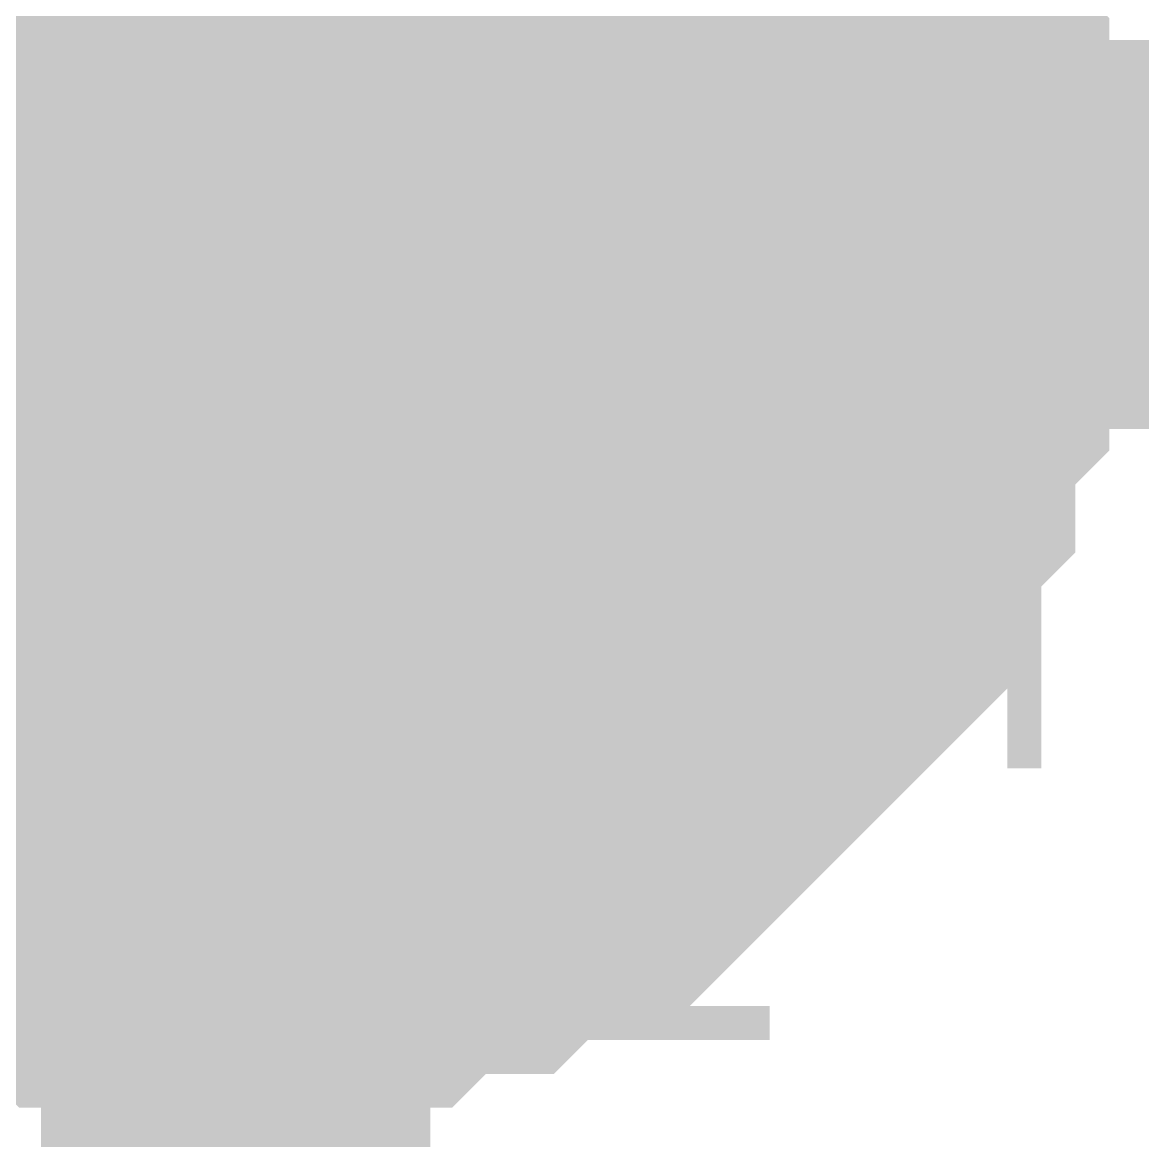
# Model space of a CAD drawing. Header units: inches. Extents: x 0 to 841, y 0 to 594.
# Drawn here: x 694.842 to 695.704, y 456.796 to 457.657 of the extents above; entities that cross this region are included whole.
import ezdxf

# ---------------------------------------------------------------- set-up
doc = ezdxf.new("R2010")
doc.units = ezdxf.units.IN
doc.layers.add('Sheet', color=255, linetype='Continuous')

msp = doc.modelspace()

# ---------------------------------------------------------------- linework, layer by layer
at = {"layer": 'Sheet'}
msp.add_lwpolyline([(694.74602, 457.50001, 0.508, 0.508, 1), (695.25402, 457.50001, 0.508, 0.508, 1)], format="xyseb", close=True, dxfattribs=at)
for points in [[(695.39809, 457.8075, 0.29972, 0.29972, 0), (695.42422, 457.78137, 0.29972, 0.29972, 0), (695.45035, 457.75524, 0.29972, 0.29972, 0), (695.45035, 457.75524, 0.29972, 0.29972, 0), (695.47648, 457.7291, 0.29972, 0.29972, 0), (695.47648, 457.70297, 0.29972, 0.29972, 0), (695.47648, 457.67684, 0.29972, 0.29972, 0), (695.50261, 457.65071, 0.29972, 0.29972, 0), (695.50261, 457.62458, 0.29972, 0.29972, 0), (695.50261, 457.62458, 0.29972, 0.29972, 0), (695.52874, 457.59845, 0.29972, 0.29972, 0), (695.52874, 457.57232, 0.29972, 0.29972, 0), (695.52874, 457.54619, 0.29972, 0.29972, 0), (695.52874, 457.52006, 0.29972, 0.29972, 0), (695.52874, 457.49393, 0.29972, 0.29972, 0)], [(695.39809, 457.8075, 0.29972, 0.29972, 0), (695.42422, 457.78137, 0.29972, 0.29972, 0), (695.45035, 457.75524, 0.29972, 0.29972, 0), (695.45035, 457.75524, 0.29972, 0.29972, 0), (695.47648, 457.7291, 0.29972, 0.29972, 0), (695.47648, 457.70297, 0.29972, 0.29972, 0), (695.47648, 457.67684, 0.29972, 0.29972, 0), (695.50261, 457.65071, 0.29972, 0.29972, 0), (695.50261, 457.62458, 0.29972, 0.29972, 0), (695.50261, 457.62458, 0.29972, 0.29972, 0), (695.52874, 457.59845, 0.29972, 0.29972, 0), (695.52874, 457.57232, 0.29972, 0.29972, 0), (695.52874, 457.54619, 0.29972, 0.29972, 0), (695.52874, 457.52006, 0.29972, 0.29972, 0), (695.52874, 457.49393, 0.29972, 0.29972, 0)], [(695.39809, 457.8075, 0.29972, 0.29972, 0), (695.42422, 457.78137, 0.29972, 0.29972, 0), (695.45035, 457.75524, 0.29972, 0.29972, 0), (695.45035, 457.75524, 0.29972, 0.29972, 0), (695.47648, 457.7291, 0.29972, 0.29972, 0), (695.47648, 457.70297, 0.29972, 0.29972, 0), (695.47648, 457.67684, 0.29972, 0.29972, 0), (695.50261, 457.65071, 0.29972, 0.29972, 0), (695.50261, 457.62458, 0.29972, 0.29972, 0), (695.50261, 457.62458, 0.29972, 0.29972, 0), (695.52874, 457.59845, 0.29972, 0.29972, 0), (695.52874, 457.57232, 0.29972, 0.29972, 0), (695.52874, 457.54619, 0.29972, 0.29972, 0), (695.52874, 457.52006, 0.29972, 0.29972, 0), (695.52874, 457.49393, 0.29972, 0.29972, 0)], [(695.39809, 457.8075, 0.29972, 0.29972, 0), (695.42422, 457.78137, 0.29972, 0.29972, 0), (695.45035, 457.75524, 0.29972, 0.29972, 0), (695.45035, 457.75524, 0.29972, 0.29972, 0), (695.47648, 457.7291, 0.29972, 0.29972, 0), (695.47648, 457.70297, 0.29972, 0.29972, 0), (695.47648, 457.67684, 0.29972, 0.29972, 0), (695.50261, 457.65071, 0.29972, 0.29972, 0), (695.50261, 457.62458, 0.29972, 0.29972, 0), (695.50261, 457.62458, 0.29972, 0.29972, 0), (695.52874, 457.59845, 0.29972, 0.29972, 0), (695.52874, 457.57232, 0.29972, 0.29972, 0), (695.52874, 457.54619, 0.29972, 0.29972, 0), (695.52874, 457.52006, 0.29972, 0.29972, 0), (695.52874, 457.49393, 0.29972, 0.29972, 0)], [(695.39809, 457.8075, 0.29972, 0.29972, 0), (695.42422, 457.78137, 0.29972, 0.29972, 0), (695.45035, 457.75524, 0.29972, 0.29972, 0), (695.45035, 457.75524, 0.29972, 0.29972, 0), (695.47648, 457.7291, 0.29972, 0.29972, 0), (695.47648, 457.70297, 0.29972, 0.29972, 0), (695.47648, 457.67684, 0.29972, 0.29972, 0), (695.50261, 457.65071, 0.29972, 0.29972, 0), (695.50261, 457.62458, 0.29972, 0.29972, 0), (695.50261, 457.62458, 0.29972, 0.29972, 0), (695.52874, 457.59845, 0.29972, 0.29972, 0), (695.52874, 457.57232, 0.29972, 0.29972, 0), (695.52874, 457.54619, 0.29972, 0.29972, 0), (695.52874, 457.52006, 0.29972, 0.29972, 0), (695.52874, 457.49393, 0.29972, 0.29972, 0)], [(695.47648, 457.7291, 0.09906, 0.09906, 0), (695.47648, 457.70297, 0.09906, 0.09906, 0), (695.47648, 457.67684, 0.09906, 0.09906, 0), (695.50261, 457.65071, 0.09906, 0.09906, 0), (695.50261, 457.62458, 0.09906, 0.09906, 0), (695.50261, 457.62458, 0.09906, 0.09906, 0), (695.52874, 457.59845, 0.09906, 0.09906, 0), (695.52874, 457.57232, 0.09906, 0.09906, 0), (695.52874, 457.54619, 0.09906, 0.09906, 0), (695.52874, 457.52006, 0.09906, 0.09906, 0), (695.52874, 457.49393, 0.09906, 0.09906, 0)], [(695.47648, 457.7291, 0.09906, 0.09906, 0), (695.47648, 457.70297, 0.09906, 0.09906, 0), (695.47648, 457.67684, 0.09906, 0.09906, 0), (695.50261, 457.65071, 0.09906, 0.09906, 0), (695.50261, 457.62458, 0.09906, 0.09906, 0), (695.50261, 457.62458, 0.09906, 0.09906, 0), (695.52874, 457.59845, 0.09906, 0.09906, 0), (695.52874, 457.57232, 0.09906, 0.09906, 0), (695.52874, 457.54619, 0.09906, 0.09906, 0), (695.52874, 457.52006, 0.09906, 0.09906, 0), (695.52874, 457.49393, 0.09906, 0.09906, 0)], [(695.47648, 457.7291, 0.09906, 0.09906, 0), (695.47648, 457.70297, 0.09906, 0.09906, 0), (695.47648, 457.67684, 0.09906, 0.09906, 0), (695.50261, 457.65071, 0.09906, 0.09906, 0), (695.50261, 457.62458, 0.09906, 0.09906, 0), (695.50261, 457.62458, 0.09906, 0.09906, 0), (695.52874, 457.59845, 0.09906, 0.09906, 0), (695.52874, 457.57232, 0.09906, 0.09906, 0), (695.52874, 457.54619, 0.09906, 0.09906, 0), (695.52874, 457.52006, 0.09906, 0.09906, 0), (695.52874, 457.49393, 0.09906, 0.09906, 0)], [(695.47648, 457.7291, 0.09906, 0.09906, 0), (695.47648, 457.70297, 0.09906, 0.09906, 0), (695.47648, 457.67684, 0.09906, 0.09906, 0), (695.50261, 457.65071, 0.09906, 0.09906, 0), (695.50261, 457.62458, 0.09906, 0.09906, 0), (695.50261, 457.62458, 0.09906, 0.09906, 0), (695.52874, 457.59845, 0.09906, 0.09906, 0), (695.52874, 457.57232, 0.09906, 0.09906, 0), (695.52874, 457.54619, 0.09906, 0.09906, 0), (695.52874, 457.52006, 0.09906, 0.09906, 0), (695.52874, 457.49393, 0.09906, 0.09906, 0)], [(695.47648, 457.7291, 0.09906, 0.09906, 0), (695.47648, 457.70297, 0.09906, 0.09906, 0), (695.47648, 457.67684, 0.09906, 0.09906, 0), (695.50261, 457.65071, 0.09906, 0.09906, 0), (695.50261, 457.62458, 0.09906, 0.09906, 0), (695.50261, 457.62458, 0.09906, 0.09906, 0), (695.52874, 457.59845, 0.09906, 0.09906, 0), (695.52874, 457.57232, 0.09906, 0.09906, 0), (695.52874, 457.54619, 0.09906, 0.09906, 0), (695.52874, 457.52006, 0.09906, 0.09906, 0), (695.52874, 457.49393, 0.09906, 0.09906, 0)], [(717.50491, 457.49393, 0.29972, 0.29972, 0), (715.02246, 457.49393, 0.29972, 0.29972, 0), (705.01429, 457.49393, 0.29972, 0.29972, 0), (695.00612, 457.49393, 0.29972, 0.29972, 0), (670.02489, 457.49393, 0.29972, 0.29972, 0)], [(695.52874, 457.49393, 0.29972, 0.29972, 0), (695.52874, 457.4678, 0.29972, 0.29972, 0), (695.52874, 457.44167, 0.29972, 0.29972, 0), (695.52874, 457.41554, 0.29972, 0.29972, 0), (695.52874, 457.38941, 0.29972, 0.29972, 0), (695.50261, 457.36328, 0.29972, 0.29972, 0), (695.50261, 457.33715, 0.29972, 0.29972, 0), (695.50261, 457.31102, 0.29972, 0.29972, 0), (695.47648, 457.28489, 0.29972, 0.29972, 0), (695.47648, 457.25875, 0.29972, 0.29972, 0), (695.47648, 457.23262, 0.29972, 0.29972, 0), (695.45035, 457.23262, 0.29972, 0.29972, 0), (695.45035, 457.20649, 0.29972, 0.29972, 0), (695.42422, 457.18036, 0.29972, 0.29972, 0), (695.39809, 457.15423, 0.29972, 0.29972, 0), (695.39809, 457.15423, 0.29972, 0.29972, 0), (695.37195, 457.1281, 0.29972, 0.29972, 0), (695.34582, 457.10197, 0.29972, 0.29972, 0), (695.34582, 457.10197, 0.29972, 0.29972, 0), (695.31969, 457.07584, 0.29972, 0.29972, 0), (695.29356, 457.04971, 0.29972, 0.29972, 0), (695.26743, 457.04971, 0.29972, 0.29972, 0), (695.26743, 457.02358, 0.29972, 0.29972, 0), (695.2413, 457.02358, 0.29972, 0.29972, 0), (695.21517, 457.02358, 0.29972, 0.29972, 0), (695.18904, 456.99745, 0.29972, 0.29972, 0), (695.16291, 456.99745, 0.29972, 0.29972, 0), (695.13678, 456.99745, 0.29972, 0.29972, 0), (695.11064, 456.97132, 0.29972, 0.29972, 0), (695.08451, 456.97132, 0.29972, 0.29972, 0), (695.05838, 456.97132, 0.29972, 0.29972, 0), (695.03225, 456.97132, 0.29972, 0.29972, 0), (695.00612, 456.97132, 0.29972, 0.29972, 0)], [(695.00612, 453.39143, 0.29972, 0.29972, 0), (695.00612, 457.49393, 0.29972, 0.29972, 0)], [(695.52874, 457.49393, 0.29972, 0.29972, 0), (695.52874, 457.4678, 0.29972, 0.29972, 0), (695.52874, 457.44167, 0.29972, 0.29972, 0), (695.52874, 457.41554, 0.29972, 0.29972, 0), (695.52874, 457.38941, 0.29972, 0.29972, 0), (695.50261, 457.36328, 0.29972, 0.29972, 0), (695.50261, 457.33715, 0.29972, 0.29972, 0), (695.50261, 457.31102, 0.29972, 0.29972, 0), (695.47648, 457.28489, 0.29972, 0.29972, 0), (695.47648, 457.25875, 0.29972, 0.29972, 0), (695.47648, 457.23262, 0.29972, 0.29972, 0), (695.45035, 457.23262, 0.29972, 0.29972, 0), (695.45035, 457.20649, 0.29972, 0.29972, 0), (695.42422, 457.18036, 0.29972, 0.29972, 0), (695.39809, 457.15423, 0.29972, 0.29972, 0), (695.39809, 457.15423, 0.29972, 0.29972, 0), (695.37195, 457.1281, 0.29972, 0.29972, 0), (695.34582, 457.10197, 0.29972, 0.29972, 0), (695.34582, 457.10197, 0.29972, 0.29972, 0), (695.31969, 457.07584, 0.29972, 0.29972, 0), (695.29356, 457.04971, 0.29972, 0.29972, 0), (695.26743, 457.04971, 0.29972, 0.29972, 0), (695.26743, 457.02358, 0.29972, 0.29972, 0), (695.2413, 457.02358, 0.29972, 0.29972, 0), (695.21517, 457.02358, 0.29972, 0.29972, 0), (695.18904, 456.99745, 0.29972, 0.29972, 0), (695.16291, 456.99745, 0.29972, 0.29972, 0), (695.13678, 456.99745, 0.29972, 0.29972, 0), (695.11064, 456.97132, 0.29972, 0.29972, 0), (695.08451, 456.97132, 0.29972, 0.29972, 0), (695.05838, 456.97132, 0.29972, 0.29972, 0), (695.03225, 456.97132, 0.29972, 0.29972, 0), (695.00612, 456.97132, 0.29972, 0.29972, 0)], [(695.52874, 457.49393, 0.29972, 0.29972, 0), (695.52874, 457.4678, 0.29972, 0.29972, 0), (695.52874, 457.44167, 0.29972, 0.29972, 0), (695.52874, 457.41554, 0.29972, 0.29972, 0), (695.52874, 457.38941, 0.29972, 0.29972, 0), (695.50261, 457.36328, 0.29972, 0.29972, 0), (695.50261, 457.33715, 0.29972, 0.29972, 0), (695.50261, 457.31102, 0.29972, 0.29972, 0), (695.47648, 457.28489, 0.29972, 0.29972, 0), (695.47648, 457.25875, 0.29972, 0.29972, 0), (695.47648, 457.23262, 0.29972, 0.29972, 0), (695.45035, 457.23262, 0.29972, 0.29972, 0), (695.45035, 457.20649, 0.29972, 0.29972, 0), (695.42422, 457.18036, 0.29972, 0.29972, 0), (695.39809, 457.15423, 0.29972, 0.29972, 0), (695.39809, 457.15423, 0.29972, 0.29972, 0), (695.37195, 457.1281, 0.29972, 0.29972, 0), (695.34582, 457.10197, 0.29972, 0.29972, 0), (695.34582, 457.10197, 0.29972, 0.29972, 0), (695.31969, 457.07584, 0.29972, 0.29972, 0), (695.29356, 457.04971, 0.29972, 0.29972, 0), (695.26743, 457.04971, 0.29972, 0.29972, 0), (695.26743, 457.02358, 0.29972, 0.29972, 0), (695.2413, 457.02358, 0.29972, 0.29972, 0), (695.21517, 457.02358, 0.29972, 0.29972, 0), (695.18904, 456.99745, 0.29972, 0.29972, 0), (695.16291, 456.99745, 0.29972, 0.29972, 0), (695.13678, 456.99745, 0.29972, 0.29972, 0), (695.11064, 456.97132, 0.29972, 0.29972, 0), (695.08451, 456.97132, 0.29972, 0.29972, 0), (695.05838, 456.97132, 0.29972, 0.29972, 0), (695.03225, 456.97132, 0.29972, 0.29972, 0), (695.00612, 456.97132, 0.29972, 0.29972, 0)], [(695.52874, 457.49393, 0.29972, 0.29972, 0), (695.52874, 457.4678, 0.29972, 0.29972, 0), (695.52874, 457.44167, 0.29972, 0.29972, 0), (695.52874, 457.41554, 0.29972, 0.29972, 0), (695.52874, 457.38941, 0.29972, 0.29972, 0), (695.50261, 457.36328, 0.29972, 0.29972, 0), (695.50261, 457.33715, 0.29972, 0.29972, 0), (695.50261, 457.31102, 0.29972, 0.29972, 0), (695.47648, 457.28489, 0.29972, 0.29972, 0), (695.47648, 457.25875, 0.29972, 0.29972, 0), (695.47648, 457.23262, 0.29972, 0.29972, 0), (695.45035, 457.23262, 0.29972, 0.29972, 0), (695.45035, 457.20649, 0.29972, 0.29972, 0), (695.42422, 457.18036, 0.29972, 0.29972, 0), (695.39809, 457.15423, 0.29972, 0.29972, 0), (695.39809, 457.15423, 0.29972, 0.29972, 0), (695.37195, 457.1281, 0.29972, 0.29972, 0), (695.34582, 457.10197, 0.29972, 0.29972, 0), (695.34582, 457.10197, 0.29972, 0.29972, 0), (695.31969, 457.07584, 0.29972, 0.29972, 0), (695.29356, 457.04971, 0.29972, 0.29972, 0), (695.26743, 457.04971, 0.29972, 0.29972, 0), (695.26743, 457.02358, 0.29972, 0.29972, 0), (695.2413, 457.02358, 0.29972, 0.29972, 0), (695.21517, 457.02358, 0.29972, 0.29972, 0), (695.18904, 456.99745, 0.29972, 0.29972, 0), (695.16291, 456.99745, 0.29972, 0.29972, 0), (695.13678, 456.99745, 0.29972, 0.29972, 0), (695.11064, 456.97132, 0.29972, 0.29972, 0), (695.08451, 456.97132, 0.29972, 0.29972, 0), (695.05838, 456.97132, 0.29972, 0.29972, 0), (695.03225, 456.97132, 0.29972, 0.29972, 0), (695.00612, 456.97132, 0.29972, 0.29972, 0)], [(695.52874, 457.49393, 0.29972, 0.29972, 0), (695.52874, 457.4678, 0.29972, 0.29972, 0), (695.52874, 457.44167, 0.29972, 0.29972, 0), (695.52874, 457.41554, 0.29972, 0.29972, 0), (695.52874, 457.38941, 0.29972, 0.29972, 0), (695.50261, 457.36328, 0.29972, 0.29972, 0), (695.50261, 457.33715, 0.29972, 0.29972, 0), (695.50261, 457.31102, 0.29972, 0.29972, 0), (695.47648, 457.28489, 0.29972, 0.29972, 0), (695.47648, 457.25875, 0.29972, 0.29972, 0), (695.47648, 457.23262, 0.29972, 0.29972, 0), (695.45035, 457.23262, 0.29972, 0.29972, 0), (695.45035, 457.20649, 0.29972, 0.29972, 0), (695.42422, 457.18036, 0.29972, 0.29972, 0), (695.39809, 457.15423, 0.29972, 0.29972, 0), (695.39809, 457.15423, 0.29972, 0.29972, 0), (695.37195, 457.1281, 0.29972, 0.29972, 0), (695.34582, 457.10197, 0.29972, 0.29972, 0), (695.34582, 457.10197, 0.29972, 0.29972, 0), (695.31969, 457.07584, 0.29972, 0.29972, 0), (695.29356, 457.04971, 0.29972, 0.29972, 0), (695.26743, 457.04971, 0.29972, 0.29972, 0), (695.26743, 457.02358, 0.29972, 0.29972, 0), (695.2413, 457.02358, 0.29972, 0.29972, 0), (695.21517, 457.02358, 0.29972, 0.29972, 0), (695.18904, 456.99745, 0.29972, 0.29972, 0), (695.16291, 456.99745, 0.29972, 0.29972, 0), (695.13678, 456.99745, 0.29972, 0.29972, 0), (695.11064, 456.97132, 0.29972, 0.29972, 0), (695.08451, 456.97132, 0.29972, 0.29972, 0), (695.05838, 456.97132, 0.29972, 0.29972, 0), (695.03225, 456.97132, 0.29972, 0.29972, 0), (695.00612, 456.97132, 0.29972, 0.29972, 0)], [(695.52874, 457.49393, 0.29972, 0.29972, 0), (695.52874, 457.49393, 0.29972, 0.29972, 0), (695.52874, 457.49393, 0.29972, 0.29972, 0), (695.52874, 457.49393, 0.29972, 0.29972, 0), (695.52874, 457.49393, 0.29972, 0.29972, 0), (695.52874, 457.49393, 0.29972, 0.29972, 0), (695.52874, 457.49393, 0.29972, 0.29972, 0), (695.52874, 457.49393, 0.29972, 0.29972, 0), (695.52874, 457.49393, 0.29972, 0.29972, 0), (695.52874, 457.49393, 0.29972, 0.29972, 0), (695.52874, 457.49393, 0.29972, 0.29972, 0), (695.52874, 457.49393, 0.29972, 0.29972, 0), (695.52874, 457.49393, 0.29972, 0.29972, 0), (695.52874, 457.49393, 0.29972, 0.29972, 0), (695.52874, 457.49393, 0.29972, 0.29972, 0), (695.52874, 457.49393, 0.29972, 0.29972, 0), (695.52874, 457.49393, 0.29972, 0.29972, 0), (695.52874, 457.49393, 0.29972, 0.29972, 0), (695.52874, 457.49393, 0.29972, 0.29972, 0), (695.52874, 457.49393, 0.29972, 0.29972, 0), (695.52874, 457.49393, 0.29972, 0.29972, 0), (695.52874, 457.49393, 0.29972, 0.29972, 0), (695.52874, 457.49393, 0.29972, 0.29972, 0), (695.52874, 457.49393, 0.29972, 0.29972, 0), (695.52874, 457.49393, 0.29972, 0.29972, 0), (695.52874, 457.49393, 0.29972, 0.29972, 0), (695.52874, 457.49393, 0.29972, 0.29972, 0), (695.52874, 457.49393, 0.29972, 0.29972, 0), (695.52874, 457.49393, 0.29972, 0.29972, 0), (695.52874, 457.49393, 0.29972, 0.29972, 0), (695.52874, 457.49393, 0.29972, 0.29972, 0), (695.52874, 457.49393, 0.29972, 0.29972, 0), (695.52874, 457.49393, 0.29972, 0.29972, 0)], [(695.52874, 457.49393, 0.29972, 0.29972, 0), (695.52874, 457.49393, 0.29972, 0.29972, 0)], [(695.52874, 457.49393, 0.29972, 0.29972, 0), (695.52874, 457.49393, 0.29972, 0.29972, 0), (695.52874, 457.49393, 0.29972, 0.29972, 0), (695.52874, 457.49393, 0.29972, 0.29972, 0), (695.52874, 457.49393, 0.29972, 0.29972, 0), (695.52874, 457.49393, 0.29972, 0.29972, 0), (695.52874, 457.49393, 0.29972, 0.29972, 0), (695.52874, 457.49393, 0.29972, 0.29972, 0), (695.52874, 457.49393, 0.29972, 0.29972, 0), (695.52874, 457.49393, 0.29972, 0.29972, 0), (695.52874, 457.49393, 0.29972, 0.29972, 0), (695.52874, 457.49393, 0.29972, 0.29972, 0), (695.52874, 457.49393, 0.29972, 0.29972, 0), (695.52874, 457.49393, 0.29972, 0.29972, 0), (695.52874, 457.49393, 0.29972, 0.29972, 0), (695.52874, 457.49393, 0.29972, 0.29972, 0), (695.52874, 457.49393, 0.29972, 0.29972, 0), (695.52874, 457.49393, 0.29972, 0.29972, 0), (695.52874, 457.49393, 0.29972, 0.29972, 0), (695.52874, 457.49393, 0.29972, 0.29972, 0), (695.52874, 457.49393, 0.29972, 0.29972, 0), (695.52874, 457.49393, 0.29972, 0.29972, 0), (695.52874, 457.49393, 0.29972, 0.29972, 0), (695.52874, 457.49393, 0.29972, 0.29972, 0), (695.52874, 457.49393, 0.29972, 0.29972, 0), (695.52874, 457.49393, 0.29972, 0.29972, 0), (695.52874, 457.49393, 0.29972, 0.29972, 0), (695.52874, 457.49393, 0.29972, 0.29972, 0), (695.52874, 457.49393, 0.29972, 0.29972, 0), (695.52874, 457.49393, 0.29972, 0.29972, 0), (695.52874, 457.49393, 0.29972, 0.29972, 0), (695.52874, 457.49393, 0.29972, 0.29972, 0), (695.52874, 457.49393, 0.29972, 0.29972, 0)], [(695.52874, 457.49393, 0.29972, 0.29972, 0), (695.52874, 457.49393, 0.29972, 0.29972, 0)], [(695.52874, 457.49393, 0.29972, 0.29972, 0), (695.52874, 457.49393, 0.29972, 0.29972, 0), (695.52874, 457.49393, 0.29972, 0.29972, 0), (695.52874, 457.49393, 0.29972, 0.29972, 0), (695.52874, 457.49393, 0.29972, 0.29972, 0), (695.52874, 457.49393, 0.29972, 0.29972, 0), (695.52874, 457.49393, 0.29972, 0.29972, 0), (695.52874, 457.49393, 0.29972, 0.29972, 0), (695.52874, 457.49393, 0.29972, 0.29972, 0), (695.52874, 457.49393, 0.29972, 0.29972, 0), (695.52874, 457.49393, 0.29972, 0.29972, 0), (695.52874, 457.49393, 0.29972, 0.29972, 0), (695.52874, 457.49393, 0.29972, 0.29972, 0), (695.52874, 457.49393, 0.29972, 0.29972, 0), (695.52874, 457.49393, 0.29972, 0.29972, 0), (695.52874, 457.49393, 0.29972, 0.29972, 0), (695.52874, 457.49393, 0.29972, 0.29972, 0), (695.52874, 457.49393, 0.29972, 0.29972, 0), (695.52874, 457.49393, 0.29972, 0.29972, 0), (695.52874, 457.49393, 0.29972, 0.29972, 0), (695.52874, 457.49393, 0.29972, 0.29972, 0), (695.52874, 457.49393, 0.29972, 0.29972, 0), (695.52874, 457.49393, 0.29972, 0.29972, 0), (695.52874, 457.49393, 0.29972, 0.29972, 0), (695.52874, 457.49393, 0.29972, 0.29972, 0), (695.52874, 457.49393, 0.29972, 0.29972, 0), (695.52874, 457.49393, 0.29972, 0.29972, 0), (695.52874, 457.49393, 0.29972, 0.29972, 0), (695.52874, 457.49393, 0.29972, 0.29972, 0), (695.52874, 457.49393, 0.29972, 0.29972, 0), (695.52874, 457.49393, 0.29972, 0.29972, 0), (695.52874, 457.49393, 0.29972, 0.29972, 0), (695.52874, 457.49393, 0.29972, 0.29972, 0)], [(695.52874, 457.49393, 0.29972, 0.29972, 0), (695.52874, 457.49393, 0.29972, 0.29972, 0)], [(695.52874, 457.49393, 0.29972, 0.29972, 0), (695.52874, 457.49393, 0.29972, 0.29972, 0), (695.52874, 457.49393, 0.29972, 0.29972, 0), (695.52874, 457.49393, 0.29972, 0.29972, 0), (695.52874, 457.49393, 0.29972, 0.29972, 0), (695.52874, 457.49393, 0.29972, 0.29972, 0), (695.52874, 457.49393, 0.29972, 0.29972, 0), (695.52874, 457.49393, 0.29972, 0.29972, 0), (695.52874, 457.49393, 0.29972, 0.29972, 0), (695.52874, 457.49393, 0.29972, 0.29972, 0), (695.52874, 457.49393, 0.29972, 0.29972, 0), (695.52874, 457.49393, 0.29972, 0.29972, 0), (695.52874, 457.49393, 0.29972, 0.29972, 0), (695.52874, 457.49393, 0.29972, 0.29972, 0), (695.52874, 457.49393, 0.29972, 0.29972, 0), (695.52874, 457.49393, 0.29972, 0.29972, 0), (695.52874, 457.49393, 0.29972, 0.29972, 0), (695.52874, 457.49393, 0.29972, 0.29972, 0), (695.52874, 457.49393, 0.29972, 0.29972, 0), (695.52874, 457.49393, 0.29972, 0.29972, 0), (695.52874, 457.49393, 0.29972, 0.29972, 0), (695.52874, 457.49393, 0.29972, 0.29972, 0), (695.52874, 457.49393, 0.29972, 0.29972, 0), (695.52874, 457.49393, 0.29972, 0.29972, 0), (695.52874, 457.49393, 0.29972, 0.29972, 0), (695.52874, 457.49393, 0.29972, 0.29972, 0), (695.52874, 457.49393, 0.29972, 0.29972, 0), (695.52874, 457.49393, 0.29972, 0.29972, 0), (695.52874, 457.49393, 0.29972, 0.29972, 0), (695.52874, 457.49393, 0.29972, 0.29972, 0), (695.52874, 457.49393, 0.29972, 0.29972, 0), (695.52874, 457.49393, 0.29972, 0.29972, 0), (695.52874, 457.49393, 0.29972, 0.29972, 0)], [(695.52874, 457.49393, 0.29972, 0.29972, 0), (695.52874, 457.49393, 0.29972, 0.29972, 0)], [(695.52874, 457.49393, 0.29972, 0.29972, 0), (695.52874, 457.49393, 0.29972, 0.29972, 0), (695.52874, 457.49393, 0.29972, 0.29972, 0), (695.52874, 457.49393, 0.29972, 0.29972, 0), (695.52874, 457.49393, 0.29972, 0.29972, 0), (695.52874, 457.49393, 0.29972, 0.29972, 0), (695.52874, 457.49393, 0.29972, 0.29972, 0), (695.52874, 457.49393, 0.29972, 0.29972, 0), (695.52874, 457.49393, 0.29972, 0.29972, 0), (695.52874, 457.49393, 0.29972, 0.29972, 0), (695.52874, 457.49393, 0.29972, 0.29972, 0), (695.52874, 457.49393, 0.29972, 0.29972, 0), (695.52874, 457.49393, 0.29972, 0.29972, 0), (695.52874, 457.49393, 0.29972, 0.29972, 0), (695.52874, 457.49393, 0.29972, 0.29972, 0), (695.52874, 457.49393, 0.29972, 0.29972, 0), (695.52874, 457.49393, 0.29972, 0.29972, 0), (695.52874, 457.49393, 0.29972, 0.29972, 0), (695.52874, 457.49393, 0.29972, 0.29972, 0), (695.52874, 457.49393, 0.29972, 0.29972, 0), (695.52874, 457.49393, 0.29972, 0.29972, 0), (695.52874, 457.49393, 0.29972, 0.29972, 0), (695.52874, 457.49393, 0.29972, 0.29972, 0), (695.52874, 457.49393, 0.29972, 0.29972, 0), (695.52874, 457.49393, 0.29972, 0.29972, 0), (695.52874, 457.49393, 0.29972, 0.29972, 0), (695.52874, 457.49393, 0.29972, 0.29972, 0), (695.52874, 457.49393, 0.29972, 0.29972, 0), (695.52874, 457.49393, 0.29972, 0.29972, 0), (695.52874, 457.49393, 0.29972, 0.29972, 0), (695.52874, 457.49393, 0.29972, 0.29972, 0), (695.52874, 457.49393, 0.29972, 0.29972, 0), (695.52874, 457.49393, 0.29972, 0.29972, 0)], [(695.52874, 457.49393, 0.29972, 0.29972, 0), (695.52874, 457.49393, 0.29972, 0.29972, 0)], [(695.52874, 457.49393, 0.09906, 0.09906, 0), (695.52874, 457.4678, 0.09906, 0.09906, 0), (695.52874, 457.44167, 0.09906, 0.09906, 0), (695.52874, 457.41554, 0.09906, 0.09906, 0), (695.52874, 457.38941, 0.09906, 0.09906, 0), (695.50261, 457.36328, 0.09906, 0.09906, 0), (695.50261, 457.33715, 0.09906, 0.09906, 0), (695.50261, 457.31102, 0.09906, 0.09906, 0), (695.47648, 457.28489, 0.09906, 0.09906, 0), (695.47648, 457.25875, 0.09906, 0.09906, 0), (695.47648, 457.23262, 0.09906, 0.09906, 0), (695.45035, 457.23262, 0.09906, 0.09906, 0), (695.45035, 457.20649, 0.09906, 0.09906, 0), (695.42422, 457.18036, 0.09906, 0.09906, 0), (695.39809, 457.15423, 0.09906, 0.09906, 0), (695.39809, 457.15423, 0.09906, 0.09906, 0), (695.37195, 457.1281, 0.09906, 0.09906, 0), (695.34582, 457.10197, 0.09906, 0.09906, 0), (695.34582, 457.10197, 0.09906, 0.09906, 0), (695.31969, 457.07584, 0.09906, 0.09906, 0), (695.29356, 457.04971, 0.09906, 0.09906, 0), (695.26743, 457.04971, 0.09906, 0.09906, 0), (695.26743, 457.02358, 0.09906, 0.09906, 0), (695.2413, 457.02358, 0.09906, 0.09906, 0), (695.21517, 457.02358, 0.09906, 0.09906, 0), (695.18904, 456.99745, 0.09906, 0.09906, 0), (695.16291, 456.99745, 0.09906, 0.09906, 0), (695.13678, 456.99745, 0.09906, 0.09906, 0), (695.11064, 456.97132, 0.09906, 0.09906, 0), (695.08451, 456.97132, 0.09906, 0.09906, 0), (695.05838, 456.97132, 0.09906, 0.09906, 0), (695.03225, 456.97132, 0.09906, 0.09906, 0), (695.00612, 456.97132, 0.09906, 0.09906, 0)], [(695.52874, 457.49393, 0.09906, 0.09906, 0), (695.52874, 457.4678, 0.09906, 0.09906, 0), (695.52874, 457.44167, 0.09906, 0.09906, 0), (695.52874, 457.41554, 0.09906, 0.09906, 0), (695.52874, 457.38941, 0.09906, 0.09906, 0), (695.50261, 457.36328, 0.09906, 0.09906, 0), (695.50261, 457.33715, 0.09906, 0.09906, 0), (695.50261, 457.31102, 0.09906, 0.09906, 0), (695.47648, 457.28489, 0.09906, 0.09906, 0), (695.47648, 457.25875, 0.09906, 0.09906, 0), (695.47648, 457.23262, 0.09906, 0.09906, 0), (695.45035, 457.23262, 0.09906, 0.09906, 0), (695.45035, 457.20649, 0.09906, 0.09906, 0), (695.42422, 457.18036, 0.09906, 0.09906, 0), (695.39809, 457.15423, 0.09906, 0.09906, 0), (695.39809, 457.15423, 0.09906, 0.09906, 0), (695.37195, 457.1281, 0.09906, 0.09906, 0), (695.34582, 457.10197, 0.09906, 0.09906, 0), (695.34582, 457.10197, 0.09906, 0.09906, 0), (695.31969, 457.07584, 0.09906, 0.09906, 0), (695.29356, 457.04971, 0.09906, 0.09906, 0), (695.26743, 457.04971, 0.09906, 0.09906, 0), (695.26743, 457.02358, 0.09906, 0.09906, 0), (695.2413, 457.02358, 0.09906, 0.09906, 0), (695.21517, 457.02358, 0.09906, 0.09906, 0), (695.18904, 456.99745, 0.09906, 0.09906, 0), (695.16291, 456.99745, 0.09906, 0.09906, 0), (695.13678, 456.99745, 0.09906, 0.09906, 0), (695.11064, 456.97132, 0.09906, 0.09906, 0), (695.08451, 456.97132, 0.09906, 0.09906, 0), (695.05838, 456.97132, 0.09906, 0.09906, 0), (695.03225, 456.97132, 0.09906, 0.09906, 0), (695.00612, 456.97132, 0.09906, 0.09906, 0)], [(695.52874, 457.49393, 0.09906, 0.09906, 0), (695.52874, 457.4678, 0.09906, 0.09906, 0), (695.52874, 457.44167, 0.09906, 0.09906, 0), (695.52874, 457.41554, 0.09906, 0.09906, 0), (695.52874, 457.38941, 0.09906, 0.09906, 0), (695.50261, 457.36328, 0.09906, 0.09906, 0), (695.50261, 457.33715, 0.09906, 0.09906, 0), (695.50261, 457.31102, 0.09906, 0.09906, 0), (695.47648, 457.28489, 0.09906, 0.09906, 0), (695.47648, 457.25875, 0.09906, 0.09906, 0), (695.47648, 457.23262, 0.09906, 0.09906, 0), (695.45035, 457.23262, 0.09906, 0.09906, 0), (695.45035, 457.20649, 0.09906, 0.09906, 0), (695.42422, 457.18036, 0.09906, 0.09906, 0), (695.39809, 457.15423, 0.09906, 0.09906, 0), (695.39809, 457.15423, 0.09906, 0.09906, 0), (695.37195, 457.1281, 0.09906, 0.09906, 0), (695.34582, 457.10197, 0.09906, 0.09906, 0), (695.34582, 457.10197, 0.09906, 0.09906, 0), (695.31969, 457.07584, 0.09906, 0.09906, 0), (695.29356, 457.04971, 0.09906, 0.09906, 0), (695.26743, 457.04971, 0.09906, 0.09906, 0), (695.26743, 457.02358, 0.09906, 0.09906, 0), (695.2413, 457.02358, 0.09906, 0.09906, 0), (695.21517, 457.02358, 0.09906, 0.09906, 0), (695.18904, 456.99745, 0.09906, 0.09906, 0), (695.16291, 456.99745, 0.09906, 0.09906, 0), (695.13678, 456.99745, 0.09906, 0.09906, 0), (695.11064, 456.97132, 0.09906, 0.09906, 0), (695.08451, 456.97132, 0.09906, 0.09906, 0), (695.05838, 456.97132, 0.09906, 0.09906, 0), (695.03225, 456.97132, 0.09906, 0.09906, 0), (695.00612, 456.97132, 0.09906, 0.09906, 0)], [(695.52874, 457.49393, 0.09906, 0.09906, 0), (695.52874, 457.4678, 0.09906, 0.09906, 0), (695.52874, 457.44167, 0.09906, 0.09906, 0), (695.52874, 457.41554, 0.09906, 0.09906, 0), (695.52874, 457.38941, 0.09906, 0.09906, 0), (695.50261, 457.36328, 0.09906, 0.09906, 0), (695.50261, 457.33715, 0.09906, 0.09906, 0), (695.50261, 457.31102, 0.09906, 0.09906, 0), (695.47648, 457.28489, 0.09906, 0.09906, 0), (695.47648, 457.25875, 0.09906, 0.09906, 0), (695.47648, 457.23262, 0.09906, 0.09906, 0), (695.45035, 457.23262, 0.09906, 0.09906, 0), (695.45035, 457.20649, 0.09906, 0.09906, 0), (695.42422, 457.18036, 0.09906, 0.09906, 0), (695.39809, 457.15423, 0.09906, 0.09906, 0), (695.39809, 457.15423, 0.09906, 0.09906, 0), (695.37195, 457.1281, 0.09906, 0.09906, 0), (695.34582, 457.10197, 0.09906, 0.09906, 0), (695.34582, 457.10197, 0.09906, 0.09906, 0), (695.31969, 457.07584, 0.09906, 0.09906, 0), (695.29356, 457.04971, 0.09906, 0.09906, 0), (695.26743, 457.04971, 0.09906, 0.09906, 0), (695.26743, 457.02358, 0.09906, 0.09906, 0), (695.2413, 457.02358, 0.09906, 0.09906, 0), (695.21517, 457.02358, 0.09906, 0.09906, 0), (695.18904, 456.99745, 0.09906, 0.09906, 0), (695.16291, 456.99745, 0.09906, 0.09906, 0), (695.13678, 456.99745, 0.09906, 0.09906, 0), (695.11064, 456.97132, 0.09906, 0.09906, 0), (695.08451, 456.97132, 0.09906, 0.09906, 0), (695.05838, 456.97132, 0.09906, 0.09906, 0), (695.03225, 456.97132, 0.09906, 0.09906, 0), (695.00612, 456.97132, 0.09906, 0.09906, 0)], [(695.52874, 457.49393, 0.09906, 0.09906, 0), (695.52874, 457.4678, 0.09906, 0.09906, 0), (695.52874, 457.44167, 0.09906, 0.09906, 0), (695.52874, 457.41554, 0.09906, 0.09906, 0), (695.52874, 457.38941, 0.09906, 0.09906, 0), (695.50261, 457.36328, 0.09906, 0.09906, 0), (695.50261, 457.33715, 0.09906, 0.09906, 0), (695.50261, 457.31102, 0.09906, 0.09906, 0), (695.47648, 457.28489, 0.09906, 0.09906, 0), (695.47648, 457.25875, 0.09906, 0.09906, 0), (695.47648, 457.23262, 0.09906, 0.09906, 0), (695.45035, 457.23262, 0.09906, 0.09906, 0), (695.45035, 457.20649, 0.09906, 0.09906, 0), (695.42422, 457.18036, 0.09906, 0.09906, 0), (695.39809, 457.15423, 0.09906, 0.09906, 0), (695.39809, 457.15423, 0.09906, 0.09906, 0), (695.37195, 457.1281, 0.09906, 0.09906, 0), (695.34582, 457.10197, 0.09906, 0.09906, 0), (695.34582, 457.10197, 0.09906, 0.09906, 0), (695.31969, 457.07584, 0.09906, 0.09906, 0), (695.29356, 457.04971, 0.09906, 0.09906, 0), (695.26743, 457.04971, 0.09906, 0.09906, 0), (695.26743, 457.02358, 0.09906, 0.09906, 0), (695.2413, 457.02358, 0.09906, 0.09906, 0), (695.21517, 457.02358, 0.09906, 0.09906, 0), (695.18904, 456.99745, 0.09906, 0.09906, 0), (695.16291, 456.99745, 0.09906, 0.09906, 0), (695.13678, 456.99745, 0.09906, 0.09906, 0), (695.11064, 456.97132, 0.09906, 0.09906, 0), (695.08451, 456.97132, 0.09906, 0.09906, 0), (695.05838, 456.97132, 0.09906, 0.09906, 0), (695.03225, 456.97132, 0.09906, 0.09906, 0), (695.00612, 456.97132, 0.09906, 0.09906, 0)], [(695.52874, 457.49393, 0.09906, 0.09906, 0), (695.52874, 457.49393, 0.09906, 0.09906, 0), (695.52874, 457.49393, 0.09906, 0.09906, 0), (695.52874, 457.49393, 0.09906, 0.09906, 0), (695.52874, 457.49393, 0.09906, 0.09906, 0), (695.52874, 457.49393, 0.09906, 0.09906, 0), (695.52874, 457.49393, 0.09906, 0.09906, 0), (695.52874, 457.49393, 0.09906, 0.09906, 0), (695.52874, 457.49393, 0.09906, 0.09906, 0), (695.52874, 457.49393, 0.09906, 0.09906, 0), (695.52874, 457.49393, 0.09906, 0.09906, 0), (695.52874, 457.49393, 0.09906, 0.09906, 0), (695.52874, 457.49393, 0.09906, 0.09906, 0), (695.52874, 457.49393, 0.09906, 0.09906, 0), (695.52874, 457.49393, 0.09906, 0.09906, 0), (695.52874, 457.49393, 0.09906, 0.09906, 0), (695.52874, 457.49393, 0.09906, 0.09906, 0), (695.52874, 457.49393, 0.09906, 0.09906, 0), (695.52874, 457.49393, 0.09906, 0.09906, 0), (695.52874, 457.49393, 0.09906, 0.09906, 0), (695.52874, 457.49393, 0.09906, 0.09906, 0), (695.52874, 457.49393, 0.09906, 0.09906, 0), (695.52874, 457.49393, 0.09906, 0.09906, 0), (695.52874, 457.49393, 0.09906, 0.09906, 0), (695.52874, 457.49393, 0.09906, 0.09906, 0), (695.52874, 457.49393, 0.09906, 0.09906, 0), (695.52874, 457.49393, 0.09906, 0.09906, 0), (695.52874, 457.49393, 0.09906, 0.09906, 0), (695.52874, 457.49393, 0.09906, 0.09906, 0), (695.52874, 457.49393, 0.09906, 0.09906, 0), (695.52874, 457.49393, 0.09906, 0.09906, 0), (695.52874, 457.49393, 0.09906, 0.09906, 0), (695.52874, 457.49393, 0.09906, 0.09906, 0)], [(695.52874, 457.49393, 0.09906, 0.09906, 0), (695.52874, 457.49393, 0.09906, 0.09906, 0)], [(695.52874, 457.49393, 0.09906, 0.09906, 0), (695.52874, 457.49393, 0.09906, 0.09906, 0), (695.52874, 457.49393, 0.09906, 0.09906, 0), (695.52874, 457.49393, 0.09906, 0.09906, 0), (695.52874, 457.49393, 0.09906, 0.09906, 0), (695.52874, 457.49393, 0.09906, 0.09906, 0), (695.52874, 457.49393, 0.09906, 0.09906, 0), (695.52874, 457.49393, 0.09906, 0.09906, 0), (695.52874, 457.49393, 0.09906, 0.09906, 0), (695.52874, 457.49393, 0.09906, 0.09906, 0), (695.52874, 457.49393, 0.09906, 0.09906, 0), (695.52874, 457.49393, 0.09906, 0.09906, 0), (695.52874, 457.49393, 0.09906, 0.09906, 0), (695.52874, 457.49393, 0.09906, 0.09906, 0), (695.52874, 457.49393, 0.09906, 0.09906, 0), (695.52874, 457.49393, 0.09906, 0.09906, 0), (695.52874, 457.49393, 0.09906, 0.09906, 0), (695.52874, 457.49393, 0.09906, 0.09906, 0), (695.52874, 457.49393, 0.09906, 0.09906, 0), (695.52874, 457.49393, 0.09906, 0.09906, 0), (695.52874, 457.49393, 0.09906, 0.09906, 0), (695.52874, 457.49393, 0.09906, 0.09906, 0), (695.52874, 457.49393, 0.09906, 0.09906, 0), (695.52874, 457.49393, 0.09906, 0.09906, 0), (695.52874, 457.49393, 0.09906, 0.09906, 0), (695.52874, 457.49393, 0.09906, 0.09906, 0), (695.52874, 457.49393, 0.09906, 0.09906, 0), (695.52874, 457.49393, 0.09906, 0.09906, 0), (695.52874, 457.49393, 0.09906, 0.09906, 0), (695.52874, 457.49393, 0.09906, 0.09906, 0), (695.52874, 457.49393, 0.09906, 0.09906, 0), (695.52874, 457.49393, 0.09906, 0.09906, 0), (695.52874, 457.49393, 0.09906, 0.09906, 0)], [(695.52874, 457.49393, 0.09906, 0.09906, 0), (695.52874, 457.49393, 0.09906, 0.09906, 0)], [(695.52874, 457.49393, 0.09906, 0.09906, 0), (695.52874, 457.49393, 0.09906, 0.09906, 0), (695.52874, 457.49393, 0.09906, 0.09906, 0), (695.52874, 457.49393, 0.09906, 0.09906, 0), (695.52874, 457.49393, 0.09906, 0.09906, 0), (695.52874, 457.49393, 0.09906, 0.09906, 0), (695.52874, 457.49393, 0.09906, 0.09906, 0), (695.52874, 457.49393, 0.09906, 0.09906, 0), (695.52874, 457.49393, 0.09906, 0.09906, 0), (695.52874, 457.49393, 0.09906, 0.09906, 0), (695.52874, 457.49393, 0.09906, 0.09906, 0), (695.52874, 457.49393, 0.09906, 0.09906, 0), (695.52874, 457.49393, 0.09906, 0.09906, 0), (695.52874, 457.49393, 0.09906, 0.09906, 0), (695.52874, 457.49393, 0.09906, 0.09906, 0), (695.52874, 457.49393, 0.09906, 0.09906, 0), (695.52874, 457.49393, 0.09906, 0.09906, 0), (695.52874, 457.49393, 0.09906, 0.09906, 0), (695.52874, 457.49393, 0.09906, 0.09906, 0), (695.52874, 457.49393, 0.09906, 0.09906, 0), (695.52874, 457.49393, 0.09906, 0.09906, 0), (695.52874, 457.49393, 0.09906, 0.09906, 0), (695.52874, 457.49393, 0.09906, 0.09906, 0), (695.52874, 457.49393, 0.09906, 0.09906, 0), (695.52874, 457.49393, 0.09906, 0.09906, 0), (695.52874, 457.49393, 0.09906, 0.09906, 0), (695.52874, 457.49393, 0.09906, 0.09906, 0), (695.52874, 457.49393, 0.09906, 0.09906, 0), (695.52874, 457.49393, 0.09906, 0.09906, 0), (695.52874, 457.49393, 0.09906, 0.09906, 0), (695.52874, 457.49393, 0.09906, 0.09906, 0), (695.52874, 457.49393, 0.09906, 0.09906, 0), (695.52874, 457.49393, 0.09906, 0.09906, 0)], [(695.52874, 457.49393, 0.09906, 0.09906, 0), (695.52874, 457.49393, 0.09906, 0.09906, 0)], [(695.52874, 457.49393, 0.09906, 0.09906, 0), (695.52874, 457.49393, 0.09906, 0.09906, 0), (695.52874, 457.49393, 0.09906, 0.09906, 0), (695.52874, 457.49393, 0.09906, 0.09906, 0), (695.52874, 457.49393, 0.09906, 0.09906, 0), (695.52874, 457.49393, 0.09906, 0.09906, 0), (695.52874, 457.49393, 0.09906, 0.09906, 0), (695.52874, 457.49393, 0.09906, 0.09906, 0), (695.52874, 457.49393, 0.09906, 0.09906, 0), (695.52874, 457.49393, 0.09906, 0.09906, 0), (695.52874, 457.49393, 0.09906, 0.09906, 0), (695.52874, 457.49393, 0.09906, 0.09906, 0), (695.52874, 457.49393, 0.09906, 0.09906, 0), (695.52874, 457.49393, 0.09906, 0.09906, 0), (695.52874, 457.49393, 0.09906, 0.09906, 0), (695.52874, 457.49393, 0.09906, 0.09906, 0), (695.52874, 457.49393, 0.09906, 0.09906, 0), (695.52874, 457.49393, 0.09906, 0.09906, 0), (695.52874, 457.49393, 0.09906, 0.09906, 0), (695.52874, 457.49393, 0.09906, 0.09906, 0), (695.52874, 457.49393, 0.09906, 0.09906, 0), (695.52874, 457.49393, 0.09906, 0.09906, 0), (695.52874, 457.49393, 0.09906, 0.09906, 0), (695.52874, 457.49393, 0.09906, 0.09906, 0), (695.52874, 457.49393, 0.09906, 0.09906, 0), (695.52874, 457.49393, 0.09906, 0.09906, 0), (695.52874, 457.49393, 0.09906, 0.09906, 0), (695.52874, 457.49393, 0.09906, 0.09906, 0), (695.52874, 457.49393, 0.09906, 0.09906, 0), (695.52874, 457.49393, 0.09906, 0.09906, 0), (695.52874, 457.49393, 0.09906, 0.09906, 0), (695.52874, 457.49393, 0.09906, 0.09906, 0), (695.52874, 457.49393, 0.09906, 0.09906, 0)], [(695.52874, 457.49393, 0.09906, 0.09906, 0), (695.52874, 457.49393, 0.09906, 0.09906, 0)], [(695.52874, 457.49393, 0.09906, 0.09906, 0), (695.52874, 457.49393, 0.09906, 0.09906, 0), (695.52874, 457.49393, 0.09906, 0.09906, 0), (695.52874, 457.49393, 0.09906, 0.09906, 0), (695.52874, 457.49393, 0.09906, 0.09906, 0), (695.52874, 457.49393, 0.09906, 0.09906, 0), (695.52874, 457.49393, 0.09906, 0.09906, 0), (695.52874, 457.49393, 0.09906, 0.09906, 0), (695.52874, 457.49393, 0.09906, 0.09906, 0), (695.52874, 457.49393, 0.09906, 0.09906, 0), (695.52874, 457.49393, 0.09906, 0.09906, 0), (695.52874, 457.49393, 0.09906, 0.09906, 0), (695.52874, 457.49393, 0.09906, 0.09906, 0), (695.52874, 457.49393, 0.09906, 0.09906, 0), (695.52874, 457.49393, 0.09906, 0.09906, 0), (695.52874, 457.49393, 0.09906, 0.09906, 0), (695.52874, 457.49393, 0.09906, 0.09906, 0), (695.52874, 457.49393, 0.09906, 0.09906, 0), (695.52874, 457.49393, 0.09906, 0.09906, 0), (695.52874, 457.49393, 0.09906, 0.09906, 0), (695.52874, 457.49393, 0.09906, 0.09906, 0), (695.52874, 457.49393, 0.09906, 0.09906, 0), (695.52874, 457.49393, 0.09906, 0.09906, 0), (695.52874, 457.49393, 0.09906, 0.09906, 0), (695.52874, 457.49393, 0.09906, 0.09906, 0), (695.52874, 457.49393, 0.09906, 0.09906, 0), (695.52874, 457.49393, 0.09906, 0.09906, 0), (695.52874, 457.49393, 0.09906, 0.09906, 0), (695.52874, 457.49393, 0.09906, 0.09906, 0), (695.52874, 457.49393, 0.09906, 0.09906, 0), (695.52874, 457.49393, 0.09906, 0.09906, 0), (695.52874, 457.49393, 0.09906, 0.09906, 0), (695.52874, 457.49393, 0.09906, 0.09906, 0)], [(695.52874, 457.49393, 0.09906, 0.09906, 0), (695.52874, 457.49393, 0.09906, 0.09906, 0)], [(695.00612, 456.97132, 0.29972, 0.29972, 0), (694.97999, 456.97132, 0.29972, 0.29972, 0), (694.95386, 456.97132, 0.29972, 0.29972, 0), (694.92773, 456.97132, 0.29972, 0.29972, 0), (694.9016, 456.97132, 0.29972, 0.29972, 0), (694.87547, 456.99745, 0.29972, 0.29972, 0), (694.84933, 456.99745, 0.29972, 0.29972, 0), (694.8232, 456.99745, 0.29972, 0.29972, 0), (694.79707, 457.02358, 0.29972, 0.29972, 0), (694.79707, 457.02358, 0.29972, 0.29972, 0), (694.77094, 457.02358, 0.29972, 0.29972, 0), (694.74481, 457.04971, 0.29972, 0.29972, 0), (694.71868, 457.04971, 0.29972, 0.29972, 0), (694.69255, 457.07584, 0.29972, 0.29972, 0), (694.69255, 457.10197, 0.29972, 0.29972, 0), (694.66642, 457.10197, 0.29972, 0.29972, 0)], [(695.00612, 456.97132, 0.29972, 0.29972, 0), (694.97999, 456.97132, 0.29972, 0.29972, 0), (694.95386, 456.97132, 0.29972, 0.29972, 0), (694.92773, 456.97132, 0.29972, 0.29972, 0), (694.9016, 456.97132, 0.29972, 0.29972, 0), (694.87547, 456.99745, 0.29972, 0.29972, 0), (694.84933, 456.99745, 0.29972, 0.29972, 0), (694.8232, 456.99745, 0.29972, 0.29972, 0), (694.79707, 457.02358, 0.29972, 0.29972, 0), (694.79707, 457.02358, 0.29972, 0.29972, 0), (694.77094, 457.02358, 0.29972, 0.29972, 0), (694.74481, 457.04971, 0.29972, 0.29972, 0), (694.71868, 457.04971, 0.29972, 0.29972, 0), (694.69255, 457.07584, 0.29972, 0.29972, 0), (694.69255, 457.10197, 0.29972, 0.29972, 0), (694.66642, 457.10197, 0.29972, 0.29972, 0)], [(695.00612, 456.97132, 0.29972, 0.29972, 0), (694.97999, 456.97132, 0.29972, 0.29972, 0), (694.95386, 456.97132, 0.29972, 0.29972, 0), (694.92773, 456.97132, 0.29972, 0.29972, 0), (694.9016, 456.97132, 0.29972, 0.29972, 0), (694.87547, 456.99745, 0.29972, 0.29972, 0), (694.84933, 456.99745, 0.29972, 0.29972, 0), (694.8232, 456.99745, 0.29972, 0.29972, 0), (694.79707, 457.02358, 0.29972, 0.29972, 0), (694.79707, 457.02358, 0.29972, 0.29972, 0), (694.77094, 457.02358, 0.29972, 0.29972, 0), (694.74481, 457.04971, 0.29972, 0.29972, 0), (694.71868, 457.04971, 0.29972, 0.29972, 0), (694.69255, 457.07584, 0.29972, 0.29972, 0), (694.69255, 457.10197, 0.29972, 0.29972, 0), (694.66642, 457.10197, 0.29972, 0.29972, 0)], [(695.00612, 456.97132, 0.29972, 0.29972, 0), (694.97999, 456.97132, 0.29972, 0.29972, 0), (694.95386, 456.97132, 0.29972, 0.29972, 0), (694.92773, 456.97132, 0.29972, 0.29972, 0), (694.9016, 456.97132, 0.29972, 0.29972, 0), (694.87547, 456.99745, 0.29972, 0.29972, 0), (694.84933, 456.99745, 0.29972, 0.29972, 0), (694.8232, 456.99745, 0.29972, 0.29972, 0), (694.79707, 457.02358, 0.29972, 0.29972, 0), (694.79707, 457.02358, 0.29972, 0.29972, 0), (694.77094, 457.02358, 0.29972, 0.29972, 0), (694.74481, 457.04971, 0.29972, 0.29972, 0), (694.71868, 457.04971, 0.29972, 0.29972, 0), (694.69255, 457.07584, 0.29972, 0.29972, 0), (694.69255, 457.10197, 0.29972, 0.29972, 0), (694.66642, 457.10197, 0.29972, 0.29972, 0)], [(695.00612, 456.97132, 0.29972, 0.29972, 0), (694.97999, 456.97132, 0.29972, 0.29972, 0), (694.95386, 456.97132, 0.29972, 0.29972, 0), (694.92773, 456.97132, 0.29972, 0.29972, 0), (694.9016, 456.97132, 0.29972, 0.29972, 0), (694.87547, 456.99745, 0.29972, 0.29972, 0), (694.84933, 456.99745, 0.29972, 0.29972, 0), (694.8232, 456.99745, 0.29972, 0.29972, 0), (694.79707, 457.02358, 0.29972, 0.29972, 0), (694.79707, 457.02358, 0.29972, 0.29972, 0), (694.77094, 457.02358, 0.29972, 0.29972, 0), (694.74481, 457.04971, 0.29972, 0.29972, 0), (694.71868, 457.04971, 0.29972, 0.29972, 0), (694.69255, 457.07584, 0.29972, 0.29972, 0), (694.69255, 457.10197, 0.29972, 0.29972, 0), (694.66642, 457.10197, 0.29972, 0.29972, 0)], [(695.00612, 456.97132, 0.09906, 0.09906, 0), (694.97999, 456.97132, 0.09906, 0.09906, 0), (694.95386, 456.97132, 0.09906, 0.09906, 0), (694.92773, 456.97132, 0.09906, 0.09906, 0), (694.9016, 456.97132, 0.09906, 0.09906, 0), (694.87547, 456.99745, 0.09906, 0.09906, 0), (694.84933, 456.99745, 0.09906, 0.09906, 0), (694.8232, 456.99745, 0.09906, 0.09906, 0), (694.79707, 457.02358, 0.09906, 0.09906, 0), (694.79707, 457.02358, 0.09906, 0.09906, 0), (694.77094, 457.02358, 0.09906, 0.09906, 0)], [(695.00612, 456.97132, 0.09906, 0.09906, 0), (694.97999, 456.97132, 0.09906, 0.09906, 0), (694.95386, 456.97132, 0.09906, 0.09906, 0), (694.92773, 456.97132, 0.09906, 0.09906, 0), (694.9016, 456.97132, 0.09906, 0.09906, 0), (694.87547, 456.99745, 0.09906, 0.09906, 0), (694.84933, 456.99745, 0.09906, 0.09906, 0), (694.8232, 456.99745, 0.09906, 0.09906, 0), (694.79707, 457.02358, 0.09906, 0.09906, 0), (694.79707, 457.02358, 0.09906, 0.09906, 0), (694.77094, 457.02358, 0.09906, 0.09906, 0)], [(695.00612, 456.97132, 0.09906, 0.09906, 0), (694.97999, 456.97132, 0.09906, 0.09906, 0), (694.95386, 456.97132, 0.09906, 0.09906, 0), (694.92773, 456.97132, 0.09906, 0.09906, 0), (694.9016, 456.97132, 0.09906, 0.09906, 0), (694.87547, 456.99745, 0.09906, 0.09906, 0), (694.84933, 456.99745, 0.09906, 0.09906, 0), (694.8232, 456.99745, 0.09906, 0.09906, 0), (694.79707, 457.02358, 0.09906, 0.09906, 0), (694.79707, 457.02358, 0.09906, 0.09906, 0), (694.77094, 457.02358, 0.09906, 0.09906, 0)], [(695.00612, 456.97132, 0.09906, 0.09906, 0), (694.97999, 456.97132, 0.09906, 0.09906, 0), (694.95386, 456.97132, 0.09906, 0.09906, 0), (694.92773, 456.97132, 0.09906, 0.09906, 0), (694.9016, 456.97132, 0.09906, 0.09906, 0), (694.87547, 456.99745, 0.09906, 0.09906, 0), (694.84933, 456.99745, 0.09906, 0.09906, 0), (694.8232, 456.99745, 0.09906, 0.09906, 0), (694.79707, 457.02358, 0.09906, 0.09906, 0), (694.79707, 457.02358, 0.09906, 0.09906, 0), (694.77094, 457.02358, 0.09906, 0.09906, 0)], [(695.00612, 456.97132, 0.09906, 0.09906, 0), (694.97999, 456.97132, 0.09906, 0.09906, 0), (694.95386, 456.97132, 0.09906, 0.09906, 0), (694.92773, 456.97132, 0.09906, 0.09906, 0), (694.9016, 456.97132, 0.09906, 0.09906, 0), (694.87547, 456.99745, 0.09906, 0.09906, 0), (694.84933, 456.99745, 0.09906, 0.09906, 0), (694.8232, 456.99745, 0.09906, 0.09906, 0), (694.79707, 457.02358, 0.09906, 0.09906, 0), (694.79707, 457.02358, 0.09906, 0.09906, 0), (694.77094, 457.02358, 0.09906, 0.09906, 0)]]:
    msp.add_lwpolyline(points, format="xyseb", dxfattribs=at)

doc.saveas('drawing.dxf')
